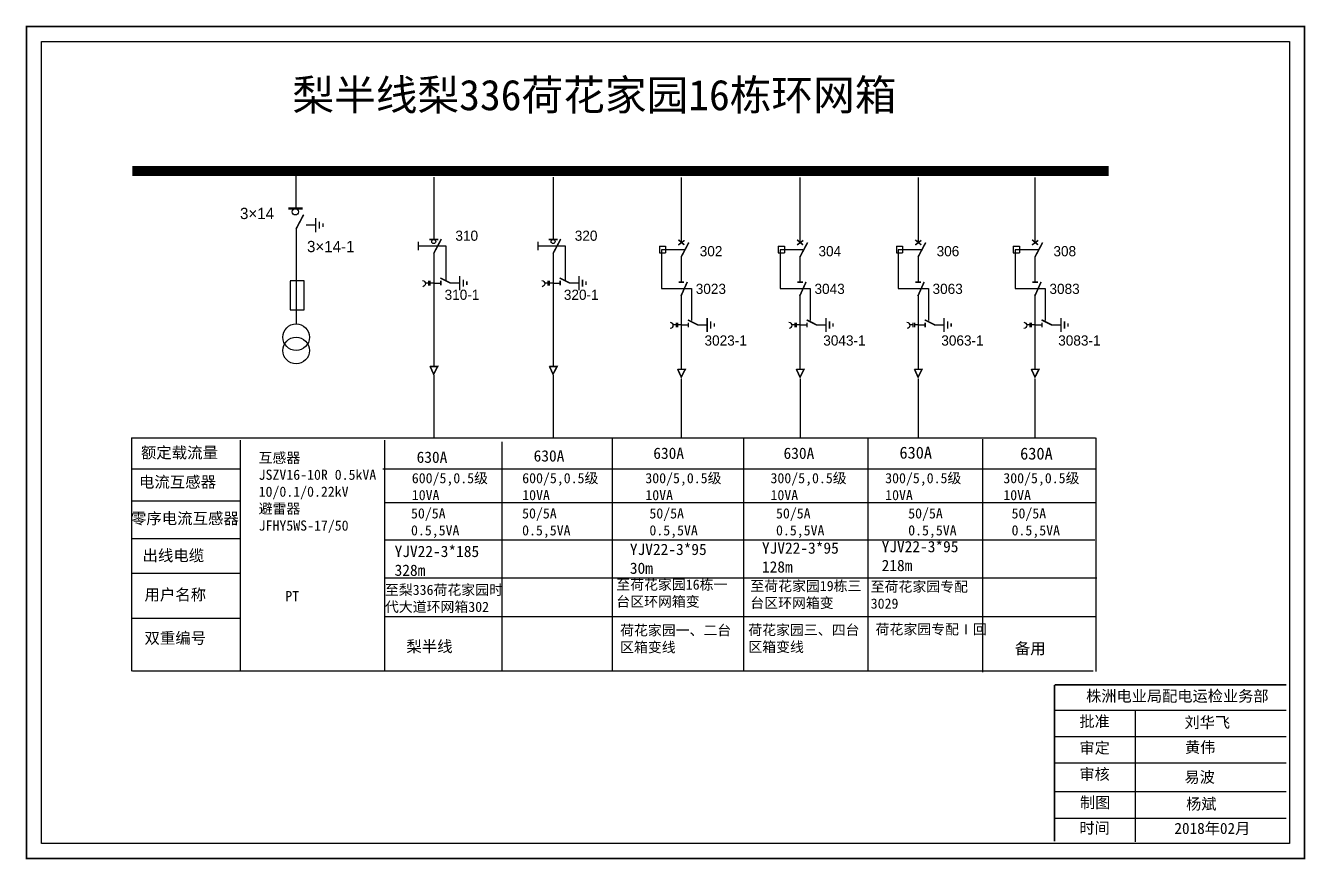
# Model space of a CAD drawing. Extents: x -1414 to -1025, y -1773 to -1515.
# Drawn here: x -1414 to -1288.4, y -1772.6 to -1690.7 of the extents above; entities that cross this region are included whole.
import ezdxf

# ---------------------------------------------------------------- set-up
doc = ezdxf.new("R2010")
doc.units = 0
doc.header["$LTSCALE"] = 0.774411
doc.linetypes.add('ACAD_ISO02W100', pattern=[15, 12, -3])
doc.linetypes.add('CENTER', pattern=[50.8, 31.75, -6.35, 6.35, -6.35])
doc.layers.get('0').update_dxf_attribs({"linetype": 'CONTINUOUS'})
doc.layers.add('2', color=7, linetype='CONTINUOUS')
doc.styles.add('hztxt_txtstyle_0.00_0_0', font='simkai.ttf')
doc.styles.add('hztxt_txtstyle_1.80_0_0', font='', dxfattribs={"height": 1.8, "bigfont": 'hztxt.shx'})
doc.styles.add('hztxt_txtstyle_2.70_0_0', font='', dxfattribs={"height": 2.7, "bigfont": 'hztxt.shx'})
doc.styles.add('字体', font='simkai_0.ttf', dxfattribs={"height": 2.5})
doc.styles.get('hztxt_txtstyle_1.80_0_0').set_extended_font_data('hztxt')
doc.styles.get('hztxt_txtstyle_2.70_0_0').set_extended_font_data('hztxt')

# ---------------------------------------------------------------- blocks, each defined once
blk = doc.blocks.new('JD')
for points in [[(-2, 0.2), (-2, -0.2), (2, 0.2), (2, -0.2)], [(1, -1.2), (1, -0.8), (-1, -1.2), (-1, -0.8)], [(-0.5, -1.8), (-0.5, -2.2), (0.5, -1.8), (0.5, -2.2)]]:
    blk.add_trace(points)

msp = doc.modelspace()

# ---------------------------------------------------------------- linework, layer by layer
at = {"color": 0}
for p, q in [((-1387.49, -1705.36), (-1387.49, -1708.65)), ((-1373.96, -1705.61), (-1373.96, -1711.72)), ((-1362.24, -1705.61), (-1362.24, -1711.72)), ((-1349.66, -1705.65), (-1349.66, -1712.06)), ((-1338, -1705.65), (-1338, -1712.06)), ((-1326.4, -1705.65), (-1326.4, -1712.06)), ((-1314.92, -1705.65), (-1314.92, -1712.06)), ((-1387.48, -1710.68), (-1387.48, -1720.01)), ((-1386.49, -1710.31), (-1385.55, -1710.31)), ((-1351.79, -1712.41), (-1351.19, -1712.41)), ((-1351.79, -1712.41), (-1351.79, -1713.07)), ((-1351.19, -1712.41), (-1351.19, -1713.07)), ((-1340.13, -1712.41), (-1339.53, -1712.41)), ((-1340.13, -1712.41), (-1340.13, -1713.07)), ((-1339.53, -1712.41), (-1339.53, -1713.07)), ((-1328.53, -1712.41), (-1327.93, -1712.41)), ((-1328.53, -1712.41), (-1328.53, -1713.07)), ((-1327.93, -1712.41), (-1327.93, -1713.07)), ((-1317.05, -1712.41), (-1316.45, -1712.41)), ((-1317.05, -1712.41), (-1317.05, -1713.07)), ((-1316.45, -1712.41), (-1316.45, -1713.07)), ((-1373.96, -1713.09), (-1373.96, -1724.19)), ((-1362.24, -1713.09), (-1362.24, -1724.19)), ((-1351.79, -1713.07), (-1351.19, -1713.07)), ((-1349.66, -1713.42), (-1349.66, -1715.9)), ((-1340.13, -1713.07), (-1339.53, -1713.07)), ((-1338, -1713.42), (-1338, -1715.9)), ((-1328.53, -1713.07), (-1327.93, -1713.07)), ((-1326.4, -1713.42), (-1326.4, -1715.9)), ((-1317.05, -1713.07), (-1316.45, -1713.07)), ((-1314.92, -1713.42), (-1314.92, -1715.9)), ((-1373.96, -1716.03), (-1373.27, -1716.03)), ((-1372.37, -1716.01), (-1371.43, -1716.01)), ((-1362.24, -1716.03), (-1361.55, -1716.03)), ((-1360.65, -1716.01), (-1359.71, -1716.01)), ((-1349.66, -1717.14), (-1349.66, -1724.44)), ((-1338, -1717.14), (-1338, -1724.44)), ((-1326.4, -1717.14), (-1326.4, -1724.44)), ((-1314.92, -1717.14), (-1314.92, -1724.44)), ((-1349.66, -1720.14), (-1348.96, -1720.14)), ((-1348.06, -1720.12), (-1347.12, -1720.12)), ((-1338, -1720.14), (-1337.31, -1720.14)), ((-1336.4, -1720.12), (-1335.46, -1720.12)), ((-1326.4, -1720.14), (-1325.71, -1720.14)), ((-1324.81, -1720.12), (-1323.87, -1720.12)), ((-1314.92, -1720.14), (-1314.23, -1720.14)), ((-1313.33, -1720.12), (-1312.39, -1720.12)), ((-1392.89, -1734.29), (-1403.59, -1734.29)), ((-1392.93, -1737.44), (-1403.63, -1737.44)), ((-1392.93, -1741.15), (-1403.63, -1741.15)), ((-1392.97, -1744.54), (-1403.67, -1744.54)), ((-1392.93, -1748.95), (-1403.63, -1748.95))]:
    msp.add_line(p, q, dxfattribs=at)
at = {"color": 0, "linetype": 'ACAD_ISO02W100'}
for p, q in [((-1349.36, -1712.76), (-1351.6, -1712.76)), ((-1351.6, -1712.76), (-1351.6, -1716.57)), ((-1337.7, -1712.76), (-1339.94, -1712.76)), ((-1339.94, -1712.76), (-1339.94, -1716.57)), ((-1326.1, -1712.76), (-1328.34, -1712.76)), ((-1328.34, -1712.76), (-1328.34, -1716.57)), ((-1314.62, -1712.76), (-1316.86, -1712.76)), ((-1316.86, -1712.76), (-1316.86, -1716.57)), ((-1351.6, -1716.57), (-1348.64, -1716.57)), ((-1348.64, -1716.57), (-1348.64, -1719.71)), ((-1339.94, -1716.57), (-1336.98, -1716.57)), ((-1336.98, -1716.57), (-1336.98, -1719.71)), ((-1328.34, -1716.57), (-1325.39, -1716.57)), ((-1325.39, -1716.57), (-1325.39, -1719.71)), ((-1316.86, -1716.57), (-1313.91, -1716.57)), ((-1313.91, -1716.57), (-1313.91, -1719.71))]:
    msp.add_line(p, q, dxfattribs=at)
at = {"color": 0, "linetype": 'CENTER'}
for p, q in [((-1373.96, -1725.08), (-1373.96, -1731.22)), ((-1362.24, -1725.08), (-1362.24, -1731.22)), ((-1349.65, -1725.42), (-1349.65, -1731.19)), ((-1337.99, -1725.42), (-1337.99, -1731.19)), ((-1326.4, -1725.42), (-1326.4, -1731.19)), ((-1314.92, -1725.42), (-1314.92, -1731.19))]:
    msp.add_line(p, q, dxfattribs=at)
at = {"color": 0, "linetype": 'Continuous'}
for p, q in [((-1403.65, -1731.21), (-1308.99, -1731.21)), ((-1403.61, -1754.15), (-1403.61, -1731.21)), ((-1392.98, -1731.45), (-1392.98, -1754.15)), ((-1378.78, -1731.45), (-1378.78, -1754.15)), ((-1367.26, -1731.61), (-1367.26, -1754.13)), ((-1356.43, -1731.25), (-1356.43, -1754.14)), ((-1343.54, -1731.25), (-1343.54, -1754.14)), ((-1331.34, -1731.27), (-1331.34, -1754.16)), ((-1320.07, -1731.34), (-1320.07, -1754.24)), ((-1308.94, -1731.22), (-1308.94, -1754.16)), ((-1378.95, -1734.27), (-1308.96, -1734.27)), ((-1378.78, -1737.57), (-1308.94, -1737.57)), ((-1378.78, -1741.25), (-1309.05, -1741.25)), ((-1378.78, -1744.98), (-1308.86, -1744.98)), ((-1378.78, -1748.77), (-1308.96, -1748.77)), ((-1309.2, -1754.15), (-1403.54, -1754.15)), ((-1313, -1757.96), (-1290.25, -1757.96)), ((-1305.1, -1757.96), (-1305.1, -1770.89)), ((-1313, -1760.55), (-1290.25, -1760.55)), ((-1313, -1763.14), (-1290.25, -1763.14)), ((-1313, -1765.97), (-1290.25, -1765.97)), ((-1313, -1768.56), (-1290.25, -1768.56))]:
    msp.add_line(p, q, dxfattribs=at)
at = {"color": 0, "linetype": 'Continuous', "const_width": 0.182}
msp.add_lwpolyline([(-1413.94, -1690.83), (-1288.46, -1690.83), (-1288.46, -1772.53), (-1413.94, -1772.53)], close=True, dxfattribs=at)
at = {"color": 0, "linetype": 'Continuous'}
msp.add_lwpolyline([(-1412.47, -1692.3), (-1289.94, -1692.3), (-1289.94, -1771.06), (-1412.47, -1771.06)], close=True, dxfattribs=at)
at = {"color": 0}
for points, const_width in [([(-1403.54, -1705.01), (-1307.69, -1705.01)], 0.998), ([(-1388.24, -1708.7), (-1386.84, -1708.7)], 0.238), ([(-1387.48, -1710.72), (-1386.73, -1709.3)], 0.15), ([(-1374.4, -1711.74), (-1373.52, -1711.74)], 0.15), ([(-1373.96, -1713.12), (-1373.21, -1711.7)], 0.15), ([(-1362.68, -1711.74), (-1361.8, -1711.74)], 0.15), ([(-1362.24, -1713.12), (-1361.49, -1711.7)], 0.15), ([(-1349.94, -1712.28), (-1349.33, -1711.83)], 0.15), ([(-1349.93, -1711.78), (-1349.35, -1712.27)], 0.15), ([(-1349.66, -1713.46), (-1348.91, -1712.04)], 0.15), ([(-1338.28, -1712.28), (-1337.67, -1711.83)], 0.15), ([(-1338.28, -1711.78), (-1337.69, -1712.27)], 0.15), ([(-1338, -1713.46), (-1337.25, -1712.04)], 0.15), ([(-1326.68, -1712.28), (-1326.08, -1711.83)], 0.15), ([(-1326.68, -1711.78), (-1326.09, -1712.27)], 0.15), ([(-1326.4, -1713.46), (-1325.65, -1712.04)], 0.15), ([(-1315.2, -1711.78), (-1314.62, -1712.27)], 0.15), ([(-1315.21, -1712.28), (-1314.6, -1711.83)], 0.15), ([(-1314.92, -1713.46), (-1314.17, -1712.04)], 0.15), ([(-1373.31, -1715.53), (-1372.31, -1716.03)], 0.15), ([(-1373.27, -1715.8), (-1373.27, -1716.26)], 0.15), ([(-1361.59, -1715.53), (-1360.59, -1716.03)], 0.15), ([(-1361.55, -1715.8), (-1361.55, -1716.26)], 0.15), ([(-1349.92, -1715.94), (-1349.37, -1715.94)], 0.15), ([(-1349.69, -1717.32), (-1349.06, -1715.91)], 0.15), ([(-1338.27, -1715.94), (-1337.71, -1715.94)], 0.15), ([(-1338.03, -1717.32), (-1337.4, -1715.91)], 0.15), ([(-1326.67, -1715.94), (-1326.11, -1715.94)], 0.15), ([(-1326.43, -1717.32), (-1325.8, -1715.91)], 0.15), ([(-1315.19, -1715.94), (-1314.64, -1715.94)], 0.15), ([(-1314.95, -1717.32), (-1314.32, -1715.91)], 0.15), ([(-1349, -1719.64), (-1348, -1720.14)], 0.15), ([(-1348.96, -1719.91), (-1348.96, -1720.37)], 0.15), ([(-1337.34, -1719.64), (-1336.35, -1720.14)], 0.15), ([(-1337.31, -1719.91), (-1337.31, -1720.37)], 0.15), ([(-1325.75, -1719.64), (-1324.75, -1720.14)], 0.15), ([(-1325.71, -1719.91), (-1325.71, -1720.37)], 0.15), ([(-1314.27, -1719.64), (-1313.27, -1720.14)], 0.15), ([(-1314.23, -1719.91), (-1314.23, -1720.37)], 0.15), ([(-1374.33, -1724.21), (-1373.57, -1724.21), (-1373.96, -1724.98), (-1374.32, -1724.19)], 0.15), ([(-1362.61, -1724.21), (-1361.85, -1724.21), (-1362.24, -1724.98), (-1362.6, -1724.19)], 0.15), ([(-1350.02, -1724.49), (-1349.26, -1724.49), (-1349.65, -1725.26), (-1350.01, -1724.47)], 0.15), ([(-1338.37, -1724.49), (-1337.6, -1724.49), (-1337.99, -1725.26), (-1338.36, -1724.47)], 0.15), ([(-1326.77, -1724.49), (-1326.01, -1724.49), (-1326.4, -1725.26), (-1326.76, -1724.47)], 0.15), ([(-1315.29, -1724.49), (-1314.53, -1724.49), (-1314.92, -1725.26), (-1315.28, -1724.47)], 0.15)]:
    msp.add_lwpolyline(points, dxfattribs=dict(at, const_width=const_width))
for points in [[(-1375.47, -1711.97), (-1375.47, -1712.8)], [(-1363.75, -1711.97), (-1363.75, -1712.8)], [(-1388.07, -1715.85), (-1388.07, -1718.65), (-1386.69, -1718.65), (-1386.69, -1715.82), (-1388.07, -1715.82)], [(-1374.47, -1716.03), (-1374.78, -1716.03)], [(-1374.47, -1715.82), (-1374.47, -1716.27)], [(-1374.33, -1715.82), (-1374.33, -1716.27)], [(-1373.96, -1716.03), (-1374.33, -1716.03)], [(-1362.75, -1716.03), (-1363.06, -1716.03)], [(-1362.75, -1715.82), (-1362.75, -1716.27)], [(-1362.61, -1715.82), (-1362.61, -1716.27)], [(-1362.24, -1716.03), (-1362.61, -1716.03)], [(-1350.16, -1720.13), (-1350.47, -1720.13)], [(-1350.16, -1719.92), (-1350.16, -1720.37)], [(-1350.02, -1719.92), (-1350.02, -1720.37)], [(-1349.66, -1720.13), (-1350.02, -1720.13)], [(-1338.5, -1720.13), (-1338.82, -1720.13)], [(-1338.5, -1719.92), (-1338.5, -1720.37)], [(-1338.36, -1719.92), (-1338.36, -1720.37)], [(-1338, -1720.13), (-1338.36, -1720.13)], [(-1326.9, -1720.13), (-1327.22, -1720.13)], [(-1326.9, -1719.92), (-1326.9, -1720.37)], [(-1326.76, -1719.92), (-1326.76, -1720.37)], [(-1326.4, -1720.13), (-1326.76, -1720.13)], [(-1315.43, -1720.13), (-1315.74, -1720.13)], [(-1315.43, -1719.92), (-1315.43, -1720.37)], [(-1315.29, -1719.92), (-1315.29, -1720.37)], [(-1314.92, -1720.13), (-1315.29, -1720.13)]]:
    msp.add_lwpolyline(points, dxfattribs=at)
at = {"color": 0, "linetype": 'ACAD_ISO02W100'}
for points in [[(-1372.73, -1715.8), (-1372.73, -1712.39), (-1375.47, -1712.39)], [(-1361.02, -1715.8), (-1361.02, -1712.39), (-1363.75, -1712.39)]]:
    msp.add_lwpolyline(points, dxfattribs=at)
at = {"color": 0}
for points in [[(-1375.05, -1715.77, -0.877934), (-1375.04, -1716.38)], [(-1363.33, -1715.77, -0.877934), (-1363.32, -1716.38)], [(-1350.74, -1719.87, -0.877934), (-1350.73, -1720.48)], [(-1339.08, -1719.87, -0.877934), (-1339.07, -1720.48)], [(-1327.49, -1719.87, -0.877934), (-1327.48, -1720.48)], [(-1316.01, -1719.87, -0.877934), (-1316, -1720.48)]]:
    msp.add_lwpolyline(points, format="xyb", dxfattribs=at)
at = {"color": 0, "linetype": 'Continuous', "const_width": 0.182}
for points in [[(-1313, -1755.48), (-1313.01, -1770.85)], [(-1313, -1755.48), (-1290.25, -1755.48)]]:
    msp.add_lwpolyline(points, dxfattribs=at)
at = {"color": 0}
for centre, radius in [((-1387.54, -1709.03), 0.305), ((-1373.96, -1711.95), 0.192), ((-1362.24, -1711.95), 0.192)]:
    msp.add_circle(centre, radius, dxfattribs=at)
at = {"layer": '2', "color": 0}
for centre in [(-1387.47, -1721.34), (-1387.47, -1722.65)]:
    msp.add_circle(centre, 1.31, dxfattribs=at)

# ---------------------------------------------------------------- block references
at = {"color": 0, "xscale": 0.3494655254594363, "yscale": 0.3494655254594363, "zscale": 0.3494655254595134, "rotation": 90}
for p in [(-1385.54, -1710.34), (-1371.41, -1716.04), (-1359.7, -1716.04), (-1347.11, -1720.14), (-1335.45, -1720.14), (-1323.85, -1720.14), (-1312.37, -1720.14)]:
    msp.add_blockref('JD', p, dxfattribs=at)

# ---------------------------------------------------------------- texts
at = {"color": 0, "linetype": 'Continuous', "style": 'hztxt_txtstyle_2.70_0_0'}
for s, p in [('3×14', (-1392.98, -1709.74)), ('3×14-1', (-1386.4, -1712.99))]:
    msp.add_text(s, height=1.109, dxfattribs=at).set_placement(p)
at = {"color": 0, "style": 'hztxt_txtstyle_1.80_0_0'}
for s, p in [('310', (-1371.83, -1711.87)), ('320', (-1360.11, -1711.87)), ('302', (-1347.84, -1713.39)), ('304', (-1336.18, -1713.39)), ('306', (-1324.58, -1713.39)), ('308', (-1313.11, -1713.39)), ('3023', (-1348.23, -1717.09)), ('3043', (-1336.57, -1717.09)), ('3063', (-1324.98, -1717.09)), ('3083', (-1313.5, -1717.09)), ('310-1', (-1372.89, -1717.67)), ('320-1', (-1361.18, -1717.67)), ('3023-1', (-1347.37, -1722.16)), ('3043-1', (-1335.71, -1722.16)), ('3063-1', (-1324.12, -1722.16)), ('3083-1', (-1312.64, -1722.16))]:
    msp.add_text(s, height=0.998, dxfattribs=at).set_placement(p)
at = {"color": 0, "linetype": 'Continuous', "attachment_point": 1}
for s, insert, char_height, width, style in [('{\\fSimSun|b0|i0|c134|p2;梨半线梨336荷花家园16栋环网箱}', (-1387.83, -1696.05), 3, 80.4201, '字体'), ('{\\fSimSun|b0|i0|c134|p2;额定载流量}', (-1402.71, -1732.12), 1.1094, 17.8852, 'hztxt_txtstyle_2.70_0_0'), ('\\A1;{\\fSimSun|b0|i0|c134|p2;互感器\\PJSZV16-10R 0.5kVA\\P10/0.1/0.22kV\\P避雷器\\PJFHY5WS-17/50}', (-1391.15, -1732.68), 0.9985, 18.4113, 'hztxt_txtstyle_2.70_0_0'), ('{\\fSimSun|b0|i0|c134|p2;630A}', (-1375.64, -1732.57), 1.1094, 17.8852, 'hztxt_txtstyle_2.70_0_0'), ('{\\fSimSun|b0|i0|c134|p2;630A}', (-1364.15, -1732.44), 1.1094, 17.8852, 'hztxt_txtstyle_2.70_0_0'), ('{\\fSimSun|b0|i0|c134|p2;630A}', (-1352.4, -1732.18), 1.1094, 17.8852, 'hztxt_txtstyle_2.70_0_0'), ('{\\fSimSun|b0|i0|c134|p2;630A}', (-1339.61, -1732.18), 1.1094, 17.8852, 'hztxt_txtstyle_2.70_0_0'), ('{\\fSimSun|b0|i0|c134|p2;630A}', (-1328.23, -1732.09), 1.1757, 9.454, 'hztxt_txtstyle_0.00_0_0'), ('{\\fSimSun|b0|i0|c134|p2;630A}', (-1316.38, -1732.18), 1.1757, 9.454, 'hztxt_txtstyle_0.00_0_0'), ('{\\fSimSun|b0|i0|c134|p2;电流互感器}', (-1402.9, -1735), 1.1094, 17.8852, 'hztxt_txtstyle_2.70_0_0'), ('\\A1;{\\fSimSun|b0|i0|c134|p2;600/5,0.5级\\P10VA}', (-1376.11, -1734.68), 0.9985, 18.4113, 'hztxt_txtstyle_2.70_0_0'), ('\\A1;{\\fSimSun|b0|i0|c134|p2;600/5,0.5级\\P10VA}', (-1365.27, -1734.68), 0.9985, 18.4113, 'hztxt_txtstyle_2.70_0_0'), ('\\A1;{\\fSimSun|b0|i0|c134|p2;300/5,0.5级\\P10VA}', (-1353.18, -1734.68), 0.9985, 18.4113, 'hztxt_txtstyle_2.70_0_0'), ('\\A1;{\\fSimSun|b0|i0|c134|p2;300/5,0.5级\\P10VA}', (-1340.89, -1734.68), 0.9985, 18.4113, 'hztxt_txtstyle_2.70_0_0'), ('\\A1;{\\fSimSun|b0|i0|c134|p2;300/5,0.5级\\P10VA}', (-1329.63, -1734.68), 0.9985, 18.4113, 'hztxt_txtstyle_2.70_0_0'), ('\\A1;{\\fSimSun|b0|i0|c134|p2;300/5,0.5级\\P10VA}', (-1318.03, -1734.68), 0.9985, 18.4113, 'hztxt_txtstyle_2.70_0_0'), ('{\\fSimSun|b0|i0|c134|p2;零序电流互感器}', (-1403.69, -1738.58), 1.1094, 17.8852, 'hztxt_txtstyle_2.70_0_0'), ('{\\fSimSun|b0|i0|c134|p2;50/5A\\P0.5,5VA}', (-1376.19, -1738.14), 0.9985, 17.8852, 'hztxt_txtstyle_2.70_0_0'), ('{\\fSimSun|b0|i0|c134|p2;50/5A\\P0.5,5VA}', (-1365.28, -1738.14), 0.9985, 17.8852, 'hztxt_txtstyle_2.70_0_0'), ('{\\fSimSun|b0|i0|c134|p2;50/5A\\P0.5,5VA}', (-1352.78, -1738.14), 0.9985, 17.8852, 'hztxt_txtstyle_2.70_0_0'), ('{\\fSimSun|b0|i0|c134|p2;50/5A\\P0.5,5VA}', (-1340.35, -1738.14), 0.9985, 17.8852, 'hztxt_txtstyle_2.70_0_0'), ('{\\fSimSun|b0|i0|c134|p2;50/5A\\P0.5,5VA}', (-1327.37, -1738.14), 0.9985, 17.8852, 'hztxt_txtstyle_2.70_0_0'), ('{\\fSimSun|b0|i0|c134|p2;50/5A\\P0.5,5VA}', (-1317.22, -1738.14), 0.9985, 17.8852, 'hztxt_txtstyle_2.70_0_0'), ('{\\fSimSun|b0|i0|c134|p2;YJV22-3*95\\P30m}', (-1354.7, -1741.62), 1.1094, 17.8852, 'hztxt_txtstyle_2.70_0_0'), ('{\\fSimSun|b0|i0|c134|p2;YJV22-3*95\\P128m}', (-1341.73, -1741.49), 1.1094, 17.8852, 'hztxt_txtstyle_2.70_0_0'), ('{\\fSimSun|b0|i0|c134|p2;YJV22-3*95\\P218m}', (-1329.98, -1741.35), 1.1094, 17.8852, 'hztxt_txtstyle_2.70_0_0'), ('{\\fSimSun|b0|i0|c134|p2;出线电缆}', (-1402.55, -1742.22), 1.1094, 17.8852, 'hztxt_txtstyle_2.70_0_0'), ('{\\fSimSun|b0|i0|c134|p2;YJV22-3*185 \\P328m}', (-1377.8, -1741.82), 1.1094, 17.8852, 'hztxt_txtstyle_2.70_0_0'), ('{\\fSimSun|b0|i0|c134|p2;至荷花家园16栋一台区环网箱变}', (-1356.03, -1745.13), 1, 11.1409, 'hztxt_txtstyle_2.70_0_0'), ('{\\fSimSun|b0|i0|c134|p2;至荷花家园19栋三台区环网箱变}', (-1342.87, -1745.27), 1, 11.1409, 'hztxt_txtstyle_2.70_0_0'), ('{\\fSimSun|b0|i0|c134|p2;至荷花家园专配3029}', (-1331.05, -1745.33), 1, 11.1409, 'hztxt_txtstyle_2.70_0_0'), ('{\\fSimSun|b0|i0|c134|p2;用户名称}', (-1402.36, -1746.07), 1.1094, 17.8852, 'hztxt_txtstyle_2.70_0_0'), ('{\\fSimSun|b0|i0|c134|p2;PT}', (-1388.54, -1746.27), 1.0024, 7.7986, 'hztxt_txtstyle_0.00_0_0'), ('{\\fSimSun|b0|i0|c134|p2;至梨336荷花家园时代大道环网箱302}', (-1378.75, -1745.65), 1, 12.025, 'hztxt_txtstyle_2.70_0_0'), ('{\\fSimSun|b0|i0|c134|p2;双重编号}', (-1402.36, -1750.33), 1.1094, 17.8852, 'hztxt_txtstyle_2.70_0_0'), ('{\\fSimSun|b0|i0|c134|p2;荷花家园一、二台区箱变线}', (-1355.66, -1749.62), 1, 11.1409, 'hztxt_txtstyle_2.70_0_0'), ('{\\fSimSun|b0|i0|c134|p2;荷花家园三、四台区箱变线}', (-1343.07, -1749.59), 1, 11.1409, 'hztxt_txtstyle_2.70_0_0'), ('{\\fSimSun|b0|i0|c134|p2;荷花家园专配Ⅰ回}', (-1330.57, -1749.52), 1, 11.1409, 'hztxt_txtstyle_2.70_0_0'), ('{\\fSimSun|b0|i0|c134|p2;梨半线}', (-1376.65, -1751.15), 1.1094, 17.8852, 'hztxt_txtstyle_2.70_0_0'), ('{\\fSimSun|b0|i0|c134|p2;备用}', (-1316.9, -1751.35), 1.1094, 17.8852, 'hztxt_txtstyle_2.70_0_0'), ('株洲电业局配电运检业务部', (-1309.9, -1756.03), 1.0944, 29.9201, '字体'), ('{\\fKaiTi_GB2312|b0|i0|c134|p49;批准}', (-1310.56, -1758.52), 1.0944, 8.5588, '字体'), ('刘华飞', (-1300.24, -1758.62), 1.094, 8.5588, '字体'), ('\\f\uffbfﾬￌﾣﾤ_GB2312|b0|i0|c134|p49;审定', (-1310.56, -1761.12), 1.0944, 8.5588, '字体'), ('黄伟', (-1300.19, -1761.06), 1.094, 8.5588, '字体'), ('\\f\uffbfﾬￌﾣﾤ_GB2312|b0|i0|c134|p49;审核', (-1310.56, -1763.7), 1.0944, 8.5588, '字体'), ('易波', (-1300.24, -1763.99), 1.094, 8.5588, '字体'), ('\\f\uffbfﾬￌﾣﾤ_GB2312|b0|i0|c134|p49;制图', (-1310.5, -1766.48), 1.0944, 8.5588, '字体'), ('{\\fSimSun|b0|i0|c134|p2;杨斌}', (-1300.08, -1766.63), 1.0944, 8.5588, '字体'), ('\\f\uffbfﾬￌﾣﾤ_GB2312|b0|i0|c134|p49;时间', (-1310.56, -1768.99), 1.0944, 8.5588, '字体'), ('2018{\\fSimSun|b0|i0|c134|p2;年}02{\\fSimSun|b0|i0|c134|p2;月}', (-1301.23, -1769.03), 1.0944, 16.0081, '字体')]:
    msp.add_mtext(s, dxfattribs=dict(at, insert=insert, char_height=char_height, width=width, style=style))

doc.saveas('drawing.dxf')
